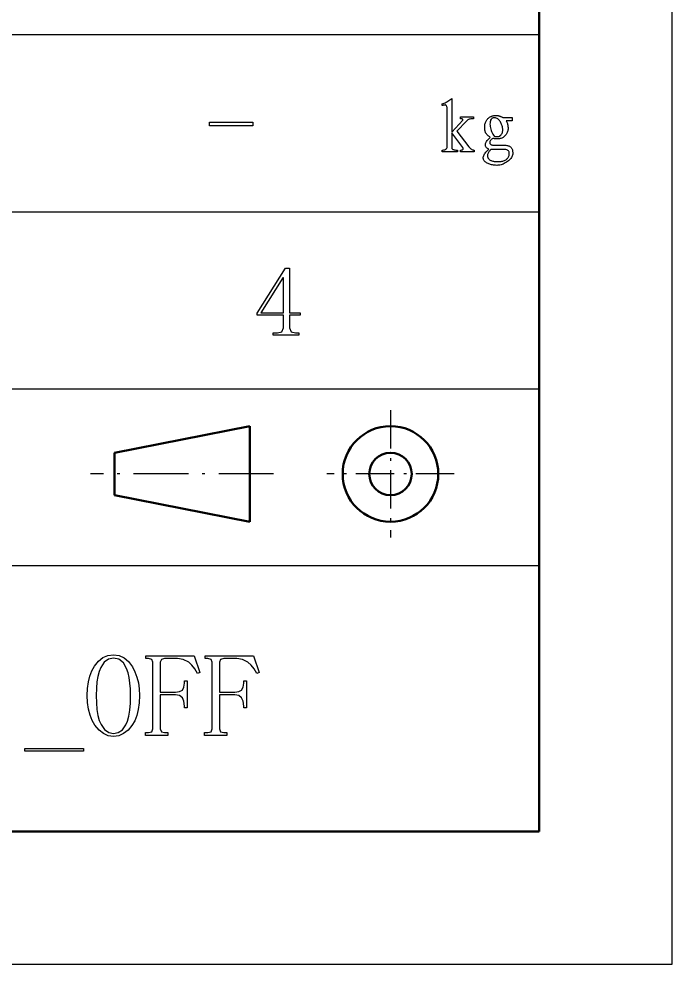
# Model space of a CAD drawing. Extents: x 0 to 420, y 0 to 297.
# Drawn here: x 395.4 to 420, y 0 to 35.61 of the extents above; entities that cross this region are included whole.
import ezdxf

# ---------------------------------------------------------------- set-up
doc = ezdxf.new("R2010")
doc.units = 0
doc.linetypes.add('DASHDOT', pattern=[18.5, 12, -3, 0.5, -3])

msp = doc.modelspace()

# ---------------------------------------------------------------- linework, layer by layer
at = {"color": 7, "lineweight": 25}
for p, q in [((420, 0), (420, 297)), ((415, 35), (235, 35)), ((415, 28.33), (363, 28.33)), ((415, 21.66), (363, 21.66)), ((415, 15), (303, 15)), ((0, 0), (420, 0))]:
    msp.add_line(p, q, dxfattribs=at)
at = {"color": 7, "lineweight": 50}
for p, q in [((415, 5), (415, 292)), ((415, 5), (25, 5)), ((235, 5), (415, 5)), ((235, 5), (415, 5)), ((235, 5), (415, 5)), ((235, 5), (415, 5)), ((235, 5), (415, 5)), ((235, 5), (415, 5)), ((235, 5), (415, 5))]:
    msp.add_line(p, q, dxfattribs=at)
at = {"color": 7, "linetype": 'DASHDOT', "lineweight": 25, "ltscale": 0.12}
for p, q in [((409.394, 20.864), (409.394, 16.064)), ((411.794, 18.464), (406.994, 18.464))]:
    msp.add_line(p, q, dxfattribs=at)
at = {"color": 7, "lineweight": 50, "ltscale": 0.129928}
for p, q in [((404.094, 20.264), (398.994, 19.264)), ((398.994, 17.664), (404.094, 16.664))]:
    msp.add_line(p, q, dxfattribs=at)
at = {"color": 7, "lineweight": 50, "ltscale": 0.09}
msp.add_line((404.094, 16.664), (404.094, 20.264), dxfattribs=at)
at = {"color": 7, "lineweight": 50, "ltscale": 0.04}
msp.add_line((398.994, 19.264), (398.994, 17.664), dxfattribs=at)
at = {"color": 7, "linetype": 'DASHDOT', "lineweight": 25, "ltscale": 0.1725}
msp.add_line((404.994, 18.464), (398.094, 18.464), dxfattribs=at)
at = {"color": 7, "lineweight": 25}
for points in [[(412.123, 31.789), (412.122, 31.8), (412.119, 31.81), (412.114, 31.819), (412.108, 31.826), (412.099, 31.833), (412.089, 31.838), (412.077, 31.842), (412.063, 31.845), (412.047, 31.847), (412.029, 31.847), (412.029, 31.918), (412.521, 31.918), (412.521, 31.847), (412.485, 31.847), (412.451, 31.844), (412.418, 31.839), (412.388, 31.832), (412.36, 31.824), (412.334, 31.814), (412.311, 31.802), (412.289, 31.787), (412.269, 31.772), (412.252, 31.754), (411.889, 31.379), (412.346, 30.793), (412.364, 30.768), (412.384, 30.746), (412.403, 30.727), (412.422, 30.71), (412.442, 30.696), (412.462, 30.685), (412.483, 30.676), (412.503, 30.669), (412.524, 30.665), (412.545, 30.664), (412.545, 30.594), (412.029, 30.594), (412.029, 30.664), (412.055, 30.665), (412.078, 30.668), (412.097, 30.672), (412.112, 30.679), (412.123, 30.687), (412.13, 30.698), (412.134, 30.71), (412.134, 30.724), (412.13, 30.74), (412.123, 30.758), (411.701, 31.32), (411.701, 30.734), (411.707, 30.721), (411.717, 30.709), (411.731, 30.698), (411.748, 30.689), (411.768, 30.681), (411.792, 30.675), (411.82, 30.67), (411.851, 30.667), (411.886, 30.665), (411.924, 30.664), (411.924, 30.594), (411.338, 30.594), (411.338, 30.664), (411.369, 30.665), (411.398, 30.668), (411.424, 30.672), (411.447, 30.679), (411.467, 30.687), (411.484, 30.698), (411.499, 30.71), (411.51, 30.724), (411.519, 30.74), (411.525, 30.758), (411.525, 32.222), (411.525, 32.249), (411.523, 32.273), (411.519, 32.294), (411.515, 32.312), (411.509, 32.328), (411.502, 32.341), (411.494, 32.35), (411.484, 32.357), (411.473, 32.362), (411.461, 32.363), (411.448, 32.363), (411.435, 32.362), (411.423, 32.361), (411.41, 32.359), (411.398, 32.357), (411.386, 32.355), (411.373, 32.352), (411.361, 32.348), (411.35, 32.344), (411.338, 32.34), (411.338, 32.41), (411.375, 32.42), (411.412, 32.433), (411.449, 32.448), (411.486, 32.464), (411.522, 32.483), (411.559, 32.504), (411.594, 32.527), (411.63, 32.552), (411.666, 32.58), (411.701, 32.609), (411.701, 31.344)], [(402.583, 31.58), (402.583, 31.712), (404.206, 31.712), (404.206, 31.58)], [(413.154, 31.144), (413.134, 31.158), (413.114, 31.172), (413.096, 31.187), (413.078, 31.201), (413.062, 31.215), (413.047, 31.229), (413.032, 31.243), (413.019, 31.257), (413.007, 31.271), (412.996, 31.285), (412.986, 31.3), (412.977, 31.318), (412.969, 31.337), (412.962, 31.359), (412.956, 31.383), (412.952, 31.409), (412.948, 31.438), (412.945, 31.469), (412.944, 31.502), (412.943, 31.537), (412.944, 31.573), (412.947, 31.607), (412.952, 31.64), (412.959, 31.671), (412.968, 31.701), (412.979, 31.73), (412.992, 31.757), (413.007, 31.783), (413.024, 31.807), (413.043, 31.83), (413.063, 31.851), (413.084, 31.871), (413.105, 31.888), (413.126, 31.904), (413.148, 31.918), (413.171, 31.93), (413.194, 31.94), (413.217, 31.948), (413.241, 31.954), (413.265, 31.959), (413.29, 31.962), (413.313, 31.964), (413.335, 31.966), (413.355, 31.967), (413.375, 31.968), (413.394, 31.967), (413.412, 31.966), (413.429, 31.964), (413.444, 31.962), (413.459, 31.959), (413.473, 31.955), (413.488, 31.951), (413.503, 31.946), (413.519, 31.94), (413.535, 31.934), (413.552, 31.927), (413.569, 31.92), (413.586, 31.912), (413.604, 31.903), (413.623, 31.894), (413.974, 31.894), (413.974, 31.765), (413.752, 31.765), (413.765, 31.742), (413.777, 31.717), (413.788, 31.691), (413.797, 31.664), (413.805, 31.637), (413.811, 31.608), (413.816, 31.578), (413.819, 31.548), (413.821, 31.517), (413.822, 31.484), (413.821, 31.452), (413.817, 31.42), (413.812, 31.39), (413.803, 31.36), (413.793, 31.332), (413.78, 31.304), (413.765, 31.277), (413.747, 31.252), (413.727, 31.227), (413.705, 31.203), (413.681, 31.181), (413.657, 31.161), (413.633, 31.143), (413.607, 31.128), (413.582, 31.115), (413.556, 31.105), (413.529, 31.096), (413.502, 31.09), (413.475, 31.087), (413.447, 31.086), (413.42, 31.086), (413.394, 31.087), (413.37, 31.088), (413.348, 31.09), (413.327, 31.092), (413.308, 31.094), (413.29, 31.097), (413.275, 31.101), (413.26, 31.105), (413.248, 31.109), (413.226, 31.093), (413.206, 31.076), (413.188, 31.059), (413.173, 31.043), (413.16, 31.026), (413.149, 31.009), (413.141, 30.991), (413.135, 30.974), (413.132, 30.957), (413.131, 30.939), (413.132, 30.923), (413.138, 30.908), (413.146, 30.894), (413.158, 30.883), (413.173, 30.873), (413.192, 30.865), (413.214, 30.859), (413.239, 30.855), (413.268, 30.852), (413.301, 30.851), (413.335, 30.851), (413.369, 30.851), (413.403, 30.851), (413.438, 30.851), (413.472, 30.851), (413.507, 30.851), (413.541, 30.851), (413.576, 30.851), (413.611, 30.851), (413.646, 30.851), (413.681, 30.851), (413.713, 30.849), (413.744, 30.846), (413.773, 30.841), (413.8, 30.835), (413.826, 30.828), (413.849, 30.82), (413.871, 30.81), (413.892, 30.799), (413.91, 30.787), (413.927, 30.773), (413.942, 30.757), (413.955, 30.738), (413.966, 30.718), (413.976, 30.695), (413.984, 30.67), (413.99, 30.642), (413.994, 30.613), (413.997, 30.581), (413.998, 30.547), (413.996, 30.512), (413.99, 30.478), (413.98, 30.444), (413.966, 30.412), (413.948, 30.38), (413.926, 30.348), (413.9, 30.318), (413.87, 30.288), (413.837, 30.259), (413.799, 30.23), (413.759, 30.204), (413.719, 30.18), (413.679, 30.159), (413.638, 30.14), (413.598, 30.125), (413.557, 30.112), (413.517, 30.102), (413.476, 30.095), (413.435, 30.091), (413.394, 30.09), (413.354, 30.091), (413.314, 30.093), (413.276, 30.097), (413.239, 30.103), (413.202, 30.11), (413.167, 30.119), (413.133, 30.13), (413.1, 30.142), (413.068, 30.156), (413.037, 30.172), (413.008, 30.189), (412.982, 30.206), (412.959, 30.225), (412.939, 30.244), (412.923, 30.264), (412.909, 30.285), (412.898, 30.307), (412.891, 30.329), (412.886, 30.353), (412.885, 30.377), (412.887, 30.402), (412.893, 30.429), (412.904, 30.457), (412.918, 30.487), (412.937, 30.519), (412.961, 30.552), (412.988, 30.586), (413.02, 30.622), (413.055, 30.66), (413.096, 30.699), (413.071, 30.711), (413.049, 30.725), (413.03, 30.739), (413.013, 30.754), (412.999, 30.771), (412.987, 30.788), (412.978, 30.807), (412.972, 30.827), (412.968, 30.847), (412.967, 30.869), (412.969, 30.892), (412.974, 30.916), (412.984, 30.941), (412.997, 30.966), (413.014, 30.993), (413.034, 31.022), (413.059, 31.051), (413.087, 31.081), (413.119, 31.112)], [(413.306, 31.18), (413.329, 31.177), (413.35, 31.176), (413.37, 31.174), (413.388, 31.173), (413.405, 31.172), (413.42, 31.172), (413.433, 31.172), (413.445, 31.172), (413.456, 31.173), (413.465, 31.174), (413.473, 31.175), (413.482, 31.178), (413.491, 31.182), (413.5, 31.188), (413.51, 31.194), (413.52, 31.202), (413.531, 31.211), (413.542, 31.221), (413.553, 31.232), (413.564, 31.244), (413.575, 31.258), (413.585, 31.272), (413.594, 31.288), (413.602, 31.306), (413.608, 31.325), (413.614, 31.345), (413.618, 31.366), (413.621, 31.388), (413.622, 31.412), (413.623, 31.437), (413.622, 31.463), (413.619, 31.49), (413.615, 31.517), (413.609, 31.545), (413.601, 31.574), (413.591, 31.603), (413.58, 31.632), (413.567, 31.662), (413.552, 31.693), (413.535, 31.724), (413.517, 31.755), (413.497, 31.781), (413.476, 31.805), (413.454, 31.826), (413.431, 31.843), (413.406, 31.857), (413.38, 31.868), (413.353, 31.876), (413.325, 31.881), (413.295, 31.883), (413.266, 31.88), (413.24, 31.873), (413.217, 31.861), (413.197, 31.844), (413.181, 31.823), (413.167, 31.796), (413.156, 31.765), (413.149, 31.729), (413.144, 31.688), (413.142, 31.642), (413.144, 31.595), (413.149, 31.547), (413.157, 31.5), (413.169, 31.453), (413.183, 31.407), (413.201, 31.36), (413.223, 31.315), (413.247, 31.269), (413.275, 31.224)], [(413.178, 30.687), (413.153, 30.664), (413.131, 30.641), (413.112, 30.618), (413.095, 30.595), (413.081, 30.572), (413.069, 30.549), (413.06, 30.526), (413.054, 30.504), (413.05, 30.481), (413.049, 30.459), (413.05, 30.437), (413.053, 30.416), (413.058, 30.397), (413.065, 30.378), (413.074, 30.361), (413.085, 30.344), (413.097, 30.329), (413.112, 30.314), (413.129, 30.301), (413.148, 30.289), (413.169, 30.278), (413.192, 30.268), (413.217, 30.259), (413.244, 30.251), (413.273, 30.245), (413.304, 30.24), (413.337, 30.236), (413.371, 30.233), (413.408, 30.231), (413.447, 30.23), (413.486, 30.231), (413.523, 30.234), (413.559, 30.238), (413.592, 30.243), (413.624, 30.251), (413.655, 30.26), (413.683, 30.271), (413.71, 30.283), (413.735, 30.297), (413.758, 30.312), (413.779, 30.329), (413.798, 30.348), (413.814, 30.367), (413.829, 30.388), (413.841, 30.41), (413.851, 30.434), (413.859, 30.459), (413.865, 30.485), (413.868, 30.512), (413.869, 30.541), (413.867, 30.569), (413.861, 30.594), (413.851, 30.616), (413.837, 30.635), (413.819, 30.651), (413.797, 30.664), (413.771, 30.674), (413.741, 30.681), (413.708, 30.686), (413.67, 30.687), (413.631, 30.687), (413.595, 30.687), (413.56, 30.687), (413.528, 30.687), (413.498, 30.687), (413.471, 30.687), (413.445, 30.687), (413.422, 30.687), (413.401, 30.687), (413.383, 30.687), (413.365, 30.687), (413.346, 30.687), (413.327, 30.687), (413.308, 30.687), (413.287, 30.687), (413.267, 30.687), (413.245, 30.687), (413.223, 30.687), (413.201, 30.687)], [(405.593, 23.968), (405.651, 23.822), (405.812, 23.778), (405.943, 23.778), (405.943, 23.691), (404.979, 23.691), (404.979, 23.778), (405.139, 23.778), (405.307, 23.822), (405.359, 23.968), (405.359, 24.451), (404.379, 24.451), (404.379, 24.524), (405.446, 26.22), (405.593, 26.22), (405.593, 24.539), (405.987, 24.539), (405.987, 24.451), (405.593, 24.451)], [(405.344, 25.854), (404.511, 24.539), (405.359, 24.539), (405.359, 25.854)], [(399.94, 10.123), (399.929, 9.847), (399.895, 9.596), (399.839, 9.37), (399.76, 9.168), (399.659, 8.991), (399.51, 8.811), (399.344, 8.682), (399.159, 8.604), (398.958, 8.579), (398.763, 8.605), (398.583, 8.684), (398.417, 8.815), (398.265, 9), (398.16, 9.179), (398.079, 9.381), (398.022, 9.606), (397.987, 9.853), (397.975, 10.123), (397.986, 10.386), (398.019, 10.628), (398.073, 10.849), (398.149, 11.049), (398.247, 11.228), (398.393, 11.412), (398.561, 11.544), (398.749, 11.623), (398.958, 11.649), (399.174, 11.621), (399.366, 11.537), (399.533, 11.397), (399.677, 11.201), (399.772, 11.015), (399.845, 10.814), (399.898, 10.598), (399.93, 10.368)], [(398.309, 10.123), (398.316, 9.837), (398.338, 9.585), (398.375, 9.366), (398.426, 9.179), (398.493, 9.026), (398.626, 8.836), (398.781, 8.722), (398.958, 8.684), (399.143, 8.72), (399.301, 8.828), (399.431, 9.008), (399.494, 9.157), (399.544, 9.343), (399.579, 9.565), (399.6, 9.825), (399.607, 10.123), (399.601, 10.365), (399.583, 10.588), (399.553, 10.792), (399.511, 10.976), (399.458, 11.14), (399.336, 11.354), (399.169, 11.483), (398.958, 11.526), (398.772, 11.487), (398.615, 11.37), (398.484, 11.175), (398.421, 11.021), (398.372, 10.838), (398.337, 10.628), (398.316, 10.389)], [(401.005, 8.719), (401.005, 8.614), (400.163, 8.614), (400.163, 8.719), (400.285, 8.719), (400.408, 8.754), (400.443, 8.859), (400.443, 11.368), (400.408, 11.473), (400.285, 11.508), (400.18, 11.508), (400.18, 11.614), (402.005, 11.614), (402.215, 10.982), (402.127, 10.947), (402.028, 11.119), (401.917, 11.259), (401.794, 11.368), (401.592, 11.473), (401.373, 11.508), (400.882, 11.508), (400.768, 11.473), (400.724, 11.368), (400.724, 10.245), (401.303, 10.245), (401.454, 10.265), (401.557, 10.324), (401.617, 10.427), (401.636, 10.579), (401.636, 10.666), (401.742, 10.666), (401.742, 9.649), (401.636, 9.649), (401.636, 9.719), (401.617, 9.903), (401.557, 10.035), (401.454, 10.114), (401.303, 10.14), (400.724, 10.14), (400.724, 8.859), (400.768, 8.754), (400.882, 8.719)], [(403.235, 8.719), (403.235, 8.614), (402.393, 8.614), (402.393, 8.719), (402.516, 8.719), (402.638, 8.754), (402.673, 8.859), (402.673, 11.368), (402.638, 11.473), (402.516, 11.508), (402.41, 11.508), (402.41, 11.614), (404.235, 11.614), (404.445, 10.982), (404.358, 10.947), (404.258, 11.119), (404.147, 11.259), (404.024, 11.368), (403.823, 11.473), (403.603, 11.508), (403.112, 11.508), (402.998, 11.473), (402.954, 11.368), (402.954, 10.245), (403.533, 10.245), (403.684, 10.265), (403.787, 10.324), (403.847, 10.427), (403.866, 10.579), (403.866, 10.666), (403.972, 10.666), (403.972, 9.649), (403.866, 9.649), (403.866, 9.719), (403.847, 9.903), (403.787, 10.035), (403.684, 10.114), (403.533, 10.14), (402.954, 10.14), (402.954, 8.859), (402.998, 8.754), (403.112, 8.719)], [(395.624, 8.017), (395.624, 8.123), (397.835, 8.123), (397.835, 8.017)]]:
    msp.add_lwpolyline(points, close=True, dxfattribs=at)
at = {"color": 7, "lineweight": 50}
for radius in [1.8, 0.8]:
    msp.add_circle((409.394, 18.464), radius, dxfattribs=at)

doc.saveas('drawing.dxf')
